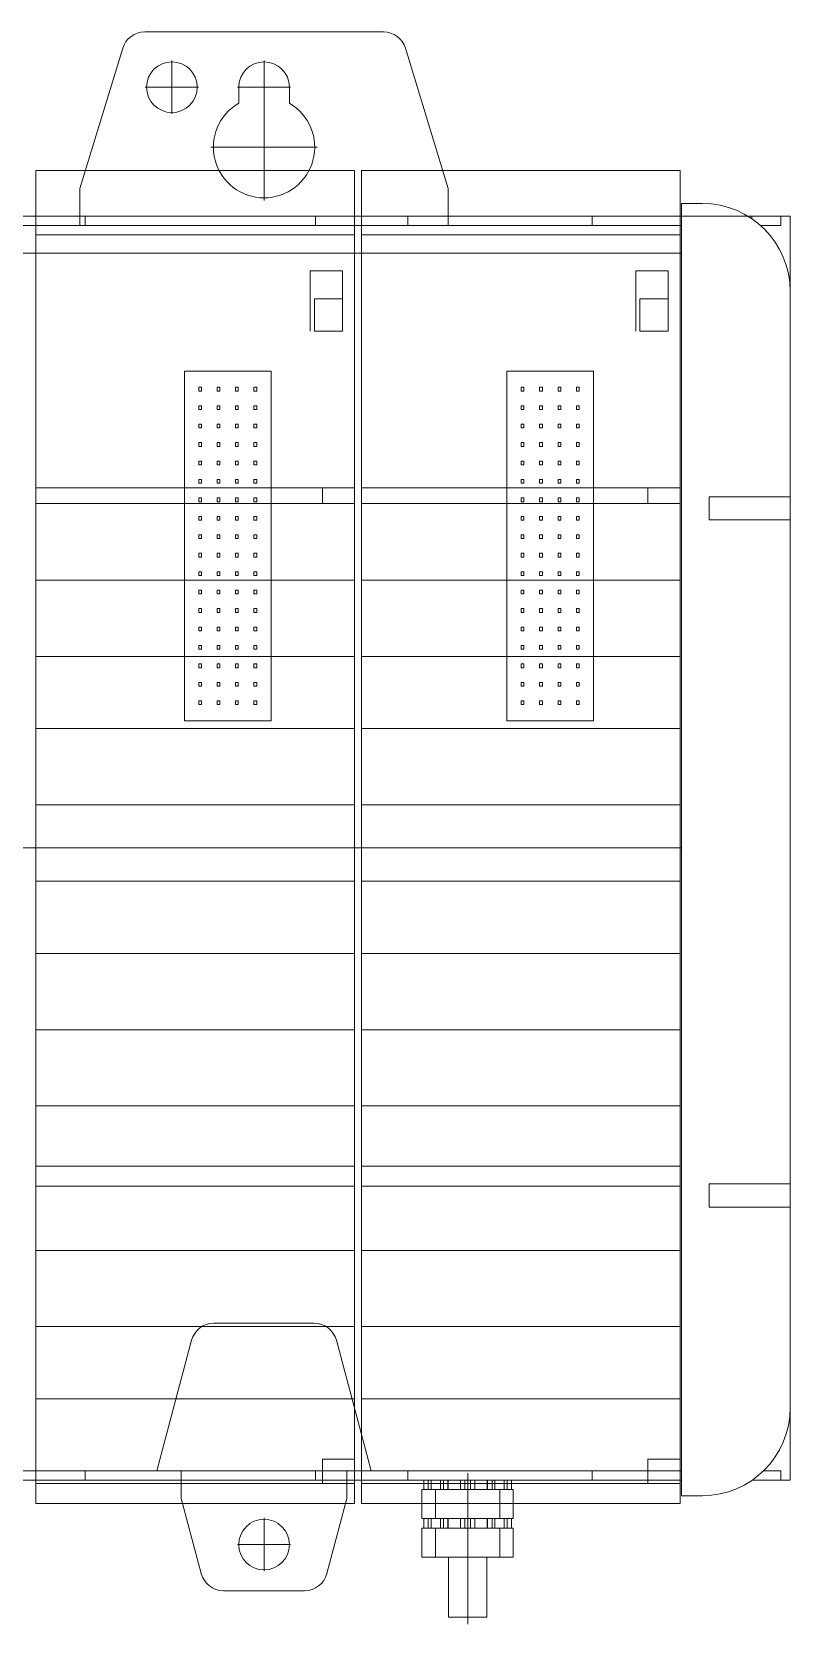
# Model space of a CAD drawing. Header units: millimetres. Extents: x 0 to 3780, y 0 to 2673.
# Drawn here: x 783.6 to 865.9, y 455 to 627.6 of the extents above; entities that cross this region are included whole.
import ezdxf

# ---------------------------------------------------------------- set-up
doc = ezdxf.new("R2010")
doc.units = ezdxf.units.MM
for name, color, linetype, lineweight in [('AM_0', 7, 'Continuous', 5), ('AM_4', 3, 'Continuous', 5), ('AM_7', 7, 'Continuous', 5), ('AM_9', 6, 'Continuous', 5)]:
    doc.layers.add(name, color=color, linetype=linetype, lineweight=lineweight)

msp = doc.modelspace()

# ---------------------------------------------------------------- linework, layer by layer
at = {"lineweight": 0}
for p, q in [((818.67, 612.55), (784.07, 612.55)), ((854, 612.55), (819.4, 612.55)), ((784.07, 605.58), (818.67, 605.58)), ((819.4, 605.58), (854, 605.58)), ((813.86, 595.13), (813.86, 601.67)), ((817.36, 601.67), (813.86, 601.67)), ((817.36, 598.63), (817.36, 601.67)), ((849.19, 595.13), (849.19, 601.67)), ((852.69, 601.67), (849.19, 601.67)), ((852.69, 598.63), (852.69, 601.67)), ((814.3, 598.63), (817.36, 598.63)), ((814.3, 598.63), (814.3, 595.13)), ((817.36, 595.13), (817.36, 598.63)), ((849.63, 598.63), (852.69, 598.63)), ((849.63, 598.63), (849.63, 595.13)), ((852.69, 595.13), (852.69, 598.63)), ((814.3, 595.13), (817.36, 595.13)), ((849.63, 595.13), (852.69, 595.13)), ((784.07, 578.16), (818.67, 578.16)), ((815.17, 576.43), (815.17, 578.16)), ((819.4, 578.16), (854, 578.16)), ((850.5, 576.43), (850.5, 578.16)), ((784.07, 576.43), (818.67, 576.43)), ((819.4, 576.43), (854, 576.43)), ((784.07, 568.15), (818.67, 568.15)), ((819.4, 568.15), (854, 568.15)), ((784.07, 559.87), (818.67, 559.87)), ((819.4, 559.87), (854, 559.87)), ((784.07, 552.05), (818.67, 552.05)), ((819.4, 552.05), (854, 552.05)), ((784.07, 543.78), (818.67, 543.78)), ((819.4, 543.78), (854, 543.78)), ((784.07, 535.5), (818.67, 535.5)), ((819.4, 535.5), (854, 535.5)), ((784.07, 527.68), (818.67, 527.68)), ((819.4, 527.68), (854, 527.68)), ((784.07, 519.4), (818.67, 519.4)), ((819.4, 519.4), (854, 519.4)), ((784.07, 511.13), (818.67, 511.13)), ((819.4, 511.13), (854, 511.13)), ((784.07, 504.61), (818.67, 504.61)), ((819.4, 504.61), (854, 504.61)), ((784.07, 502.44), (818.67, 502.44)), ((819.4, 502.44), (854, 502.44)), ((784.07, 495.46), (818.67, 495.46)), ((819.4, 495.46), (854, 495.46)), ((784.07, 487.21), (818.67, 487.21)), ((819.4, 487.21), (854, 487.21)), ((784.07, 479.37), (818.67, 479.37)), ((819.4, 479.37), (854, 479.37)), ((815.17, 470.22), (815.17, 472.83)), ((818.67, 472.83), (815.17, 472.83)), ((850.5, 470.22), (850.5, 472.83)), ((854, 472.83), (850.5, 472.83))]:
    msp.add_line(p, q, dxfattribs=at)
for points in [[(818.67, 470.22), (784.07, 470.22), (784.07, 612.55), (818.67, 612.55)], [(784.07, 612.55), (784.07, 470.22), (818.67, 470.22), (818.67, 612.55)], [(854, 470.22), (819.4, 470.22), (819.4, 612.55), (854, 612.55)], [(819.4, 612.55), (819.4, 470.22), (854, 470.22), (854, 612.55)], [(817.36, 595.13), (817.36, 598.63), (814.3, 598.63), (814.3, 595.13)], [(852.69, 595.13), (852.69, 598.63), (849.63, 598.63), (849.63, 595.13)], [(818.67, 468.05), (818.67, 470.22), (818.67, 468.05), (784.07, 468.05), (784.07, 470.22), (784.07, 468.05)], [(854, 468.05), (854, 470.22), (854, 468.05), (819.4, 468.05), (819.4, 470.22), (819.4, 468.05)]]:
    msp.add_lwpolyline(points, close=True, dxfattribs=at)
at = {"layer": 'AM_0'}
for p, q in [((821.79, 627.58), (795.89, 627.58)), ((793.5, 625.81), (788.84, 610.58)), ((828.84, 610.58), (824.18, 625.81)), ((806.09, 621.58), (806.09, 619.84)), ((811.59, 619.84), (811.59, 621.58)), ((788.84, 610.58), (788.84, 607.58)), ((828.84, 607.58), (828.84, 610.58)), ((856.41, 608.98), (854.14, 608.98)), ((854.14, 608.98), (854.14, 468.88)), ((678.89, 607.58), (854.14, 607.58)), ((678.89, 606.58), (854.14, 606.58)), ((861.38, 607.58), (865.94, 607.58)), ((862.73, 606.58), (864.94, 606.58)), ((864.94, 606.58), (864.94, 607.58)), ((865.94, 470.58), (865.94, 607.58)), ((854.14, 603.57), (678.89, 603.57)), ((800.2, 590.8), (800.2, 552.9)), ((809.6, 590.8), (800.2, 590.8)), ((809.6, 552.9), (809.6, 590.8)), ((835.2, 590.8), (835.2, 552.9)), ((844.6, 590.8), (835.2, 590.8)), ((844.6, 552.9), (844.6, 590.8)), ((801.75, 589.05), (801.75, 588.64)), ((802.05, 589.05), (801.75, 589.05)), ((802.05, 588.64), (802.05, 589.05)), ((803.75, 589.05), (803.75, 588.64)), ((804.05, 589.05), (803.75, 589.05)), ((804.05, 588.64), (804.05, 589.05)), ((805.75, 589.05), (805.75, 588.64)), ((806.05, 589.05), (805.75, 589.05)), ((806.05, 588.64), (806.05, 589.05)), ((807.75, 589.05), (807.75, 588.64)), ((808.05, 589.05), (807.75, 589.05)), ((808.05, 588.64), (808.05, 589.05)), ((836.75, 589.05), (836.75, 588.64)), ((837.05, 589.05), (836.75, 589.05)), ((837.05, 588.64), (837.05, 589.05)), ((838.75, 589.05), (838.75, 588.64)), ((839.05, 589.05), (838.75, 589.05)), ((839.05, 588.64), (839.05, 589.05)), ((840.75, 589.05), (840.75, 588.64)), ((841.05, 589.05), (840.75, 589.05)), ((841.05, 588.64), (841.05, 589.05)), ((842.75, 589.05), (842.75, 588.64)), ((843.05, 589.05), (842.75, 589.05)), ((843.05, 588.64), (843.05, 589.05)), ((801.75, 588.64), (802.05, 588.64)), ((801.75, 587.05), (801.75, 586.64)), ((802.05, 587.05), (801.75, 587.05)), ((802.05, 586.64), (802.05, 587.05)), ((803.75, 588.64), (804.05, 588.64)), ((803.75, 587.05), (803.75, 586.64)), ((804.05, 587.05), (803.75, 587.05)), ((804.05, 586.64), (804.05, 587.05)), ((805.75, 588.64), (806.05, 588.64)), ((805.75, 587.05), (805.75, 586.64)), ((806.05, 587.05), (805.75, 587.05)), ((806.05, 586.64), (806.05, 587.05)), ((807.75, 588.64), (808.05, 588.64)), ((807.75, 587.05), (807.75, 586.64)), ((808.05, 587.05), (807.75, 587.05)), ((808.05, 586.64), (808.05, 587.05)), ((836.75, 588.64), (837.05, 588.64)), ((836.75, 587.05), (836.75, 586.64)), ((837.05, 587.05), (836.75, 587.05)), ((837.05, 586.64), (837.05, 587.05)), ((838.75, 588.64), (839.05, 588.64)), ((838.75, 587.05), (838.75, 586.64)), ((839.05, 587.05), (838.75, 587.05)), ((839.05, 586.64), (839.05, 587.05)), ((840.75, 588.64), (841.05, 588.64)), ((840.75, 587.05), (840.75, 586.64)), ((841.05, 587.05), (840.75, 587.05)), ((841.05, 586.64), (841.05, 587.05)), ((842.75, 588.64), (843.05, 588.64)), ((842.75, 587.05), (842.75, 586.64)), ((843.05, 587.05), (842.75, 587.05)), ((843.05, 586.64), (843.05, 587.05)), ((801.75, 586.64), (802.05, 586.64)), ((803.75, 586.64), (804.05, 586.64)), ((805.75, 586.64), (806.05, 586.64)), ((807.75, 586.64), (808.05, 586.64)), ((836.75, 586.64), (837.05, 586.64)), ((838.75, 586.64), (839.05, 586.64)), ((840.75, 586.64), (841.05, 586.64)), ((842.75, 586.64), (843.05, 586.64)), ((801.75, 585.05), (801.75, 584.64)), ((802.05, 585.05), (801.75, 585.05)), ((801.75, 584.64), (802.05, 584.64)), ((802.05, 584.64), (802.05, 585.05)), ((803.75, 585.05), (803.75, 584.64)), ((804.05, 585.05), (803.75, 585.05)), ((803.75, 584.64), (804.05, 584.64)), ((804.05, 584.64), (804.05, 585.05)), ((805.75, 585.05), (805.75, 584.64)), ((806.05, 585.05), (805.75, 585.05)), ((805.75, 584.64), (806.05, 584.64)), ((806.05, 584.64), (806.05, 585.05)), ((807.75, 585.05), (807.75, 584.64)), ((808.05, 585.05), (807.75, 585.05)), ((807.75, 584.64), (808.05, 584.64)), ((808.05, 584.64), (808.05, 585.05)), ((837.05, 585.05), (836.75, 585.05)), ((836.75, 585.05), (836.75, 584.64)), ((836.75, 584.64), (837.05, 584.64)), ((837.05, 584.64), (837.05, 585.05)), ((838.75, 585.05), (838.75, 584.64)), ((839.05, 585.05), (838.75, 585.05)), ((838.75, 584.64), (839.05, 584.64)), ((839.05, 584.64), (839.05, 585.05)), ((840.75, 585.05), (840.75, 584.64)), ((841.05, 585.05), (840.75, 585.05)), ((840.75, 584.64), (841.05, 584.64)), ((841.05, 584.64), (841.05, 585.05)), ((842.75, 585.05), (842.75, 584.64)), ((843.05, 585.05), (842.75, 585.05)), ((842.75, 584.64), (843.05, 584.64)), ((843.05, 584.64), (843.05, 585.05)), ((801.75, 583.05), (801.75, 582.64)), ((802.05, 583.05), (801.75, 583.05)), ((801.75, 582.64), (802.05, 582.64)), ((802.05, 582.64), (802.05, 583.05)), ((803.75, 583.05), (803.75, 582.64)), ((804.05, 583.05), (803.75, 583.05)), ((803.75, 582.64), (804.05, 582.64)), ((804.05, 582.64), (804.05, 583.05)), ((805.75, 583.05), (805.75, 582.64)), ((806.05, 583.05), (805.75, 583.05)), ((805.75, 582.64), (806.05, 582.64)), ((806.05, 582.64), (806.05, 583.05)), ((807.75, 583.05), (807.75, 582.64)), ((808.05, 583.05), (807.75, 583.05)), ((807.75, 582.64), (808.05, 582.64)), ((808.05, 582.64), (808.05, 583.05)), ((836.75, 583.05), (836.75, 582.64)), ((837.05, 583.05), (836.75, 583.05)), ((836.75, 582.64), (837.05, 582.64)), ((837.05, 582.64), (837.05, 583.05)), ((838.75, 583.05), (838.75, 582.64)), ((839.05, 583.05), (838.75, 583.05)), ((838.75, 582.64), (839.05, 582.64)), ((839.05, 582.64), (839.05, 583.05)), ((840.75, 583.05), (840.75, 582.64)), ((841.05, 583.05), (840.75, 583.05)), ((840.75, 582.64), (841.05, 582.64)), ((841.05, 582.64), (841.05, 583.05)), ((842.75, 583.05), (842.75, 582.64)), ((843.05, 583.05), (842.75, 583.05)), ((842.75, 582.64), (843.05, 582.64)), ((843.05, 582.64), (843.05, 583.05)), ((801.75, 581.05), (801.75, 580.64)), ((802.05, 581.05), (801.75, 581.05)), ((801.75, 580.64), (802.05, 580.64)), ((802.05, 580.64), (802.05, 581.05)), ((803.75, 581.05), (803.75, 580.64)), ((804.05, 581.05), (803.75, 581.05)), ((803.75, 580.64), (804.05, 580.64)), ((804.05, 580.64), (804.05, 581.05)), ((805.75, 581.05), (805.75, 580.64)), ((806.05, 581.05), (805.75, 581.05)), ((805.75, 580.64), (806.05, 580.64)), ((806.05, 580.64), (806.05, 581.05)), ((807.75, 581.05), (807.75, 580.64)), ((808.05, 581.05), (807.75, 581.05)), ((807.75, 580.64), (808.05, 580.64)), ((808.05, 580.64), (808.05, 581.05)), ((836.75, 581.05), (836.75, 580.64)), ((837.05, 581.05), (836.75, 581.05)), ((836.75, 580.64), (837.05, 580.64)), ((837.05, 580.64), (837.05, 581.05)), ((838.75, 581.05), (838.75, 580.64)), ((839.05, 581.05), (838.75, 581.05)), ((838.75, 580.64), (839.05, 580.64)), ((839.05, 580.64), (839.05, 581.05)), ((840.75, 581.05), (840.75, 580.64)), ((841.05, 581.05), (840.75, 581.05)), ((840.75, 580.64), (841.05, 580.64)), ((841.05, 580.64), (841.05, 581.05)), ((842.75, 581.05), (842.75, 580.64)), ((843.05, 581.05), (842.75, 581.05)), ((842.75, 580.64), (843.05, 580.64)), ((843.05, 580.64), (843.05, 581.05)), ((801.75, 579.05), (801.75, 578.64)), ((802.05, 579.05), (801.75, 579.05)), ((801.75, 578.64), (802.05, 578.64)), ((802.05, 578.64), (802.05, 579.05)), ((803.75, 579.05), (803.75, 578.64)), ((804.05, 579.05), (803.75, 579.05)), ((803.75, 578.64), (804.05, 578.64)), ((804.05, 578.64), (804.05, 579.05)), ((805.75, 579.05), (805.75, 578.64)), ((806.05, 579.05), (805.75, 579.05)), ((805.75, 578.64), (806.05, 578.64)), ((806.05, 578.64), (806.05, 579.05)), ((807.75, 579.05), (807.75, 578.64)), ((808.05, 579.05), (807.75, 579.05)), ((807.75, 578.64), (808.05, 578.64)), ((808.05, 578.64), (808.05, 579.05)), ((836.75, 579.05), (836.75, 578.64)), ((837.05, 579.05), (836.75, 579.05)), ((836.75, 578.64), (837.05, 578.64)), ((837.05, 578.64), (837.05, 579.05)), ((838.75, 579.05), (838.75, 578.64)), ((839.05, 579.05), (838.75, 579.05)), ((838.75, 578.64), (839.05, 578.64)), ((839.05, 578.64), (839.05, 579.05)), ((840.75, 579.05), (840.75, 578.64)), ((841.05, 579.05), (840.75, 579.05)), ((840.75, 578.64), (841.05, 578.64)), ((841.05, 578.64), (841.05, 579.05)), ((842.75, 579.05), (842.75, 578.64)), ((843.05, 579.05), (842.75, 579.05)), ((842.75, 578.64), (843.05, 578.64)), ((843.05, 578.64), (843.05, 579.05)), ((801.75, 577.05), (801.75, 576.64)), ((802.05, 577.05), (801.75, 577.05)), ((801.75, 576.64), (802.05, 576.64)), ((802.05, 576.64), (802.05, 577.05)), ((803.75, 577.05), (803.75, 576.64)), ((804.05, 577.05), (803.75, 577.05)), ((803.75, 576.64), (804.05, 576.64)), ((804.05, 576.64), (804.05, 577.05)), ((805.75, 577.05), (805.75, 576.64)), ((806.05, 577.05), (805.75, 577.05)), ((805.75, 576.64), (806.05, 576.64)), ((806.05, 576.64), (806.05, 577.05)), ((807.75, 577.05), (807.75, 576.64)), ((808.05, 577.05), (807.75, 577.05)), ((807.75, 576.64), (808.05, 576.64)), ((808.05, 576.64), (808.05, 577.05)), ((836.75, 577.05), (836.75, 576.64)), ((837.05, 577.05), (836.75, 577.05)), ((836.75, 576.64), (837.05, 576.64)), ((837.05, 576.64), (837.05, 577.05)), ((838.75, 577.05), (838.75, 576.64)), ((839.05, 577.05), (838.75, 577.05)), ((838.75, 576.64), (839.05, 576.64)), ((839.05, 576.64), (839.05, 577.05)), ((840.75, 577.05), (840.75, 576.64)), ((841.05, 577.05), (840.75, 577.05)), ((840.75, 576.64), (841.05, 576.64)), ((841.05, 576.64), (841.05, 577.05)), ((842.75, 577.05), (842.75, 576.64)), ((843.05, 577.05), (842.75, 577.05)), ((842.75, 576.64), (843.05, 576.64)), ((843.05, 576.64), (843.05, 577.05)), ((857.14, 574.68), (857.14, 577.18)), ((865.94, 577.18), (857.14, 577.18)), ((801.75, 575.05), (801.75, 574.64)), ((802.05, 575.05), (801.75, 575.05)), ((802.05, 574.64), (802.05, 575.05)), ((803.75, 575.05), (803.75, 574.64)), ((804.05, 575.05), (803.75, 575.05)), ((804.05, 574.64), (804.05, 575.05)), ((805.75, 575.05), (805.75, 574.64)), ((806.05, 575.05), (805.75, 575.05)), ((806.05, 574.64), (806.05, 575.05)), ((807.75, 575.05), (807.75, 574.64)), ((808.05, 575.05), (807.75, 575.05)), ((808.05, 574.64), (808.05, 575.05)), ((836.75, 575.05), (836.75, 574.64)), ((837.05, 575.05), (836.75, 575.05)), ((837.05, 574.64), (837.05, 575.05)), ((839.05, 575.05), (838.75, 575.05)), ((838.75, 575.05), (838.75, 574.64)), ((839.05, 574.64), (839.05, 575.05)), ((840.75, 575.05), (840.75, 574.64)), ((841.05, 575.05), (840.75, 575.05)), ((841.05, 574.64), (841.05, 575.05)), ((842.75, 575.05), (842.75, 574.64)), ((843.05, 575.05), (842.75, 575.05)), ((843.05, 574.64), (843.05, 575.05)), ((801.75, 574.64), (802.05, 574.64)), ((803.75, 574.64), (804.05, 574.64)), ((805.75, 574.64), (806.05, 574.64)), ((807.75, 574.64), (808.05, 574.64)), ((836.75, 574.64), (837.05, 574.64)), ((838.75, 574.64), (839.05, 574.64)), ((840.75, 574.64), (841.05, 574.64)), ((842.75, 574.64), (843.05, 574.64)), ((865.94, 574.68), (857.14, 574.68)), ((801.75, 573.05), (801.75, 572.64)), ((802.05, 573.05), (801.75, 573.05)), ((801.75, 572.64), (802.05, 572.64)), ((802.05, 572.64), (802.05, 573.05)), ((803.75, 573.05), (803.75, 572.64)), ((804.05, 573.05), (803.75, 573.05)), ((803.75, 572.64), (804.05, 572.64)), ((804.05, 572.64), (804.05, 573.05)), ((805.75, 573.05), (805.75, 572.64)), ((806.05, 573.05), (805.75, 573.05)), ((805.75, 572.64), (806.05, 572.64)), ((806.05, 572.64), (806.05, 573.05)), ((807.75, 573.05), (807.75, 572.64)), ((808.05, 573.05), (807.75, 573.05)), ((807.75, 572.64), (808.05, 572.64)), ((808.05, 572.64), (808.05, 573.05)), ((836.75, 573.05), (836.75, 572.64)), ((837.05, 573.05), (836.75, 573.05)), ((836.75, 572.64), (837.05, 572.64)), ((837.05, 572.64), (837.05, 573.05)), ((838.75, 573.05), (838.75, 572.64)), ((839.05, 573.05), (838.75, 573.05)), ((838.75, 572.64), (839.05, 572.64)), ((839.05, 572.64), (839.05, 573.05)), ((840.75, 573.05), (840.75, 572.64)), ((841.05, 573.05), (840.75, 573.05)), ((840.75, 572.64), (841.05, 572.64)), ((841.05, 572.64), (841.05, 573.05)), ((842.75, 573.05), (842.75, 572.64)), ((843.05, 573.05), (842.75, 573.05)), ((842.75, 572.64), (843.05, 572.64)), ((843.05, 572.64), (843.05, 573.05)), ((801.75, 571.05), (801.75, 570.64)), ((802.05, 571.05), (801.75, 571.05)), ((801.75, 570.64), (802.05, 570.64)), ((802.05, 570.64), (802.05, 571.05)), ((803.75, 571.05), (803.75, 570.64)), ((804.05, 571.05), (803.75, 571.05)), ((803.75, 570.64), (804.05, 570.64)), ((804.05, 570.64), (804.05, 571.05)), ((805.75, 571.05), (805.75, 570.64)), ((806.05, 571.05), (805.75, 571.05)), ((805.75, 570.64), (806.05, 570.64)), ((806.05, 570.64), (806.05, 571.05)), ((807.75, 571.05), (807.75, 570.64)), ((808.05, 571.05), (807.75, 571.05)), ((807.75, 570.64), (808.05, 570.64)), ((808.05, 570.64), (808.05, 571.05)), ((836.75, 571.05), (836.75, 570.64)), ((837.05, 571.05), (836.75, 571.05)), ((836.75, 570.64), (837.05, 570.64)), ((837.05, 570.64), (837.05, 571.05)), ((838.75, 571.05), (838.75, 570.64)), ((839.05, 571.05), (838.75, 571.05)), ((838.75, 570.64), (839.05, 570.64)), ((839.05, 570.64), (839.05, 571.05)), ((840.75, 571.05), (840.75, 570.64)), ((841.05, 571.05), (840.75, 571.05)), ((840.75, 570.64), (841.05, 570.64)), ((841.05, 570.64), (841.05, 571.05)), ((842.75, 571.05), (842.75, 570.64)), ((843.05, 571.05), (842.75, 571.05)), ((842.75, 570.64), (843.05, 570.64)), ((843.05, 570.64), (843.05, 571.05)), ((801.75, 569.05), (801.75, 568.64)), ((802.05, 569.05), (801.75, 569.05)), ((801.75, 568.64), (802.05, 568.64)), ((802.05, 568.64), (802.05, 569.05)), ((803.75, 569.05), (803.75, 568.64)), ((804.05, 569.05), (803.75, 569.05)), ((803.75, 568.64), (804.05, 568.64)), ((804.05, 568.64), (804.05, 569.05)), ((805.75, 569.05), (805.75, 568.64)), ((806.05, 569.05), (805.75, 569.05)), ((805.75, 568.64), (806.05, 568.64)), ((806.05, 568.64), (806.05, 569.05)), ((807.75, 569.05), (807.75, 568.64)), ((808.05, 569.05), (807.75, 569.05)), ((807.75, 568.64), (808.05, 568.64)), ((808.05, 568.64), (808.05, 569.05)), ((836.75, 569.05), (836.75, 568.64)), ((837.05, 569.05), (836.75, 569.05)), ((836.75, 568.64), (837.05, 568.64)), ((837.05, 568.64), (837.05, 569.05)), ((838.75, 569.05), (838.75, 568.64)), ((839.05, 569.05), (838.75, 569.05)), ((838.75, 568.64), (839.05, 568.64)), ((839.05, 568.64), (839.05, 569.05)), ((840.75, 569.05), (840.75, 568.64)), ((841.05, 569.05), (840.75, 569.05)), ((840.75, 568.64), (841.05, 568.64)), ((841.05, 568.64), (841.05, 569.05)), ((843.05, 569.05), (842.75, 569.05)), ((842.75, 569.05), (842.75, 568.64)), ((842.75, 568.64), (843.05, 568.64)), ((843.05, 568.64), (843.05, 569.05)), ((801.75, 567.05), (801.75, 566.64)), ((802.05, 567.05), (801.75, 567.05)), ((801.75, 566.64), (802.05, 566.64)), ((802.05, 566.64), (802.05, 567.05)), ((803.75, 567.05), (803.75, 566.64)), ((804.05, 567.05), (803.75, 567.05)), ((803.75, 566.64), (804.05, 566.64)), ((804.05, 566.64), (804.05, 567.05)), ((805.75, 567.05), (805.75, 566.64)), ((806.05, 567.05), (805.75, 567.05)), ((805.75, 566.64), (806.05, 566.64)), ((806.05, 566.64), (806.05, 567.05)), ((807.75, 567.05), (807.75, 566.64)), ((808.05, 567.05), (807.75, 567.05)), ((807.75, 566.64), (808.05, 566.64)), ((808.05, 566.64), (808.05, 567.05)), ((836.75, 567.05), (836.75, 566.64)), ((837.05, 567.05), (836.75, 567.05)), ((836.75, 566.64), (837.05, 566.64)), ((837.05, 566.64), (837.05, 567.05)), ((838.75, 567.05), (838.75, 566.64)), ((839.05, 567.05), (838.75, 567.05)), ((838.75, 566.64), (839.05, 566.64)), ((839.05, 566.64), (839.05, 567.05)), ((840.75, 567.05), (840.75, 566.64)), ((841.05, 567.05), (840.75, 567.05)), ((840.75, 566.64), (841.05, 566.64)), ((841.05, 566.64), (841.05, 567.05)), ((843.05, 567.05), (842.75, 567.05)), ((842.75, 567.05), (842.75, 566.64)), ((842.75, 566.64), (843.05, 566.64)), ((843.05, 566.64), (843.05, 567.05)), ((801.75, 565.05), (801.75, 564.64)), ((802.05, 565.05), (801.75, 565.05)), ((801.75, 564.64), (802.05, 564.64)), ((802.05, 564.64), (802.05, 565.05)), ((803.75, 565.05), (803.75, 564.64)), ((804.05, 565.05), (803.75, 565.05)), ((803.75, 564.64), (804.05, 564.64)), ((804.05, 564.64), (804.05, 565.05)), ((805.75, 565.05), (805.75, 564.64)), ((806.05, 565.05), (805.75, 565.05)), ((805.75, 564.64), (806.05, 564.64)), ((806.05, 564.64), (806.05, 565.05)), ((807.75, 565.05), (807.75, 564.64)), ((808.05, 565.05), (807.75, 565.05)), ((807.75, 564.64), (808.05, 564.64)), ((808.05, 564.64), (808.05, 565.05)), ((836.75, 565.05), (836.75, 564.64)), ((837.05, 565.05), (836.75, 565.05)), ((836.75, 564.64), (837.05, 564.64)), ((837.05, 564.64), (837.05, 565.05)), ((838.75, 565.05), (838.75, 564.64)), ((839.05, 565.05), (838.75, 565.05)), ((838.75, 564.64), (839.05, 564.64)), ((839.05, 564.64), (839.05, 565.05)), ((840.75, 565.05), (840.75, 564.64)), ((841.05, 565.05), (840.75, 565.05)), ((840.75, 564.64), (841.05, 564.64)), ((841.05, 564.64), (841.05, 565.05)), ((843.05, 565.05), (842.75, 565.05)), ((842.75, 565.05), (842.75, 564.64)), ((842.75, 564.64), (843.05, 564.64)), ((843.05, 564.64), (843.05, 565.05)), ((801.75, 563.05), (801.75, 562.64)), ((802.05, 563.05), (801.75, 563.05)), ((802.05, 562.64), (802.05, 563.05)), ((803.75, 563.05), (803.75, 562.64)), ((804.05, 563.05), (803.75, 563.05)), ((804.05, 562.64), (804.05, 563.05)), ((805.75, 563.05), (805.75, 562.64)), ((806.05, 563.05), (805.75, 563.05)), ((806.05, 562.64), (806.05, 563.05)), ((807.75, 563.05), (807.75, 562.64)), ((808.05, 563.05), (807.75, 563.05)), ((808.05, 562.64), (808.05, 563.05)), ((836.75, 563.05), (836.75, 562.64)), ((837.05, 563.05), (836.75, 563.05)), ((837.05, 562.64), (837.05, 563.05)), ((838.75, 563.05), (838.75, 562.64)), ((839.05, 563.05), (838.75, 563.05)), ((839.05, 562.64), (839.05, 563.05)), ((840.75, 563.05), (840.75, 562.64)), ((841.05, 563.05), (840.75, 563.05)), ((841.05, 562.64), (841.05, 563.05)), ((842.75, 563.05), (842.75, 562.64)), ((843.05, 563.05), (842.75, 563.05)), ((843.05, 562.64), (843.05, 563.05)), ((801.75, 562.64), (802.05, 562.64)), ((801.75, 561.05), (801.75, 560.64)), ((802.05, 561.05), (801.75, 561.05)), ((802.05, 560.64), (802.05, 561.05)), ((803.75, 562.64), (804.05, 562.64)), ((803.75, 561.05), (803.75, 560.64)), ((804.05, 561.05), (803.75, 561.05)), ((804.05, 560.64), (804.05, 561.05)), ((805.75, 562.64), (806.05, 562.64)), ((805.75, 561.05), (805.75, 560.64)), ((806.05, 561.05), (805.75, 561.05)), ((806.05, 560.64), (806.05, 561.05)), ((807.75, 562.64), (808.05, 562.64)), ((807.75, 561.05), (807.75, 560.64)), ((808.05, 561.05), (807.75, 561.05)), ((808.05, 560.64), (808.05, 561.05)), ((836.75, 562.64), (837.05, 562.64)), ((836.75, 561.05), (836.75, 560.64)), ((837.05, 561.05), (836.75, 561.05)), ((837.05, 560.64), (837.05, 561.05)), ((838.75, 562.64), (839.05, 562.64)), ((838.75, 561.05), (838.75, 560.64)), ((839.05, 561.05), (838.75, 561.05)), ((839.05, 560.64), (839.05, 561.05)), ((840.75, 562.64), (841.05, 562.64)), ((840.75, 561.05), (840.75, 560.64)), ((841.05, 561.05), (840.75, 561.05)), ((841.05, 560.64), (841.05, 561.05)), ((842.75, 562.64), (843.05, 562.64)), ((843.05, 561.05), (842.75, 561.05)), ((842.75, 561.05), (842.75, 560.64)), ((843.05, 560.64), (843.05, 561.05)), ((801.75, 560.64), (802.05, 560.64)), ((803.75, 560.64), (804.05, 560.64)), ((805.75, 560.64), (806.05, 560.64)), ((807.75, 560.64), (808.05, 560.64)), ((836.75, 560.64), (837.05, 560.64)), ((838.75, 560.64), (839.05, 560.64)), ((840.75, 560.64), (841.05, 560.64)), ((842.75, 560.64), (843.05, 560.64)), ((801.75, 559.05), (801.75, 558.64)), ((802.05, 559.05), (801.75, 559.05)), ((801.75, 558.64), (802.05, 558.64)), ((802.05, 558.64), (802.05, 559.05)), ((803.75, 559.05), (803.75, 558.64)), ((804.05, 559.05), (803.75, 559.05)), ((803.75, 558.64), (804.05, 558.64)), ((804.05, 558.64), (804.05, 559.05)), ((806.05, 559.05), (805.75, 559.05)), ((805.75, 559.05), (805.75, 558.64)), ((805.75, 558.64), (806.05, 558.64)), ((806.05, 558.64), (806.05, 559.05)), ((807.75, 559.05), (807.75, 558.64)), ((808.05, 559.05), (807.75, 559.05)), ((807.75, 558.64), (808.05, 558.64)), ((808.05, 558.64), (808.05, 559.05)), ((836.75, 559.05), (836.75, 558.64)), ((837.05, 559.05), (836.75, 559.05)), ((836.75, 558.64), (837.05, 558.64)), ((837.05, 558.64), (837.05, 559.05)), ((838.75, 559.05), (838.75, 558.64)), ((839.05, 559.05), (838.75, 559.05)), ((838.75, 558.64), (839.05, 558.64)), ((839.05, 558.64), (839.05, 559.05)), ((841.05, 559.05), (840.75, 559.05)), ((840.75, 559.05), (840.75, 558.64)), ((840.75, 558.64), (841.05, 558.64)), ((841.05, 558.64), (841.05, 559.05)), ((842.75, 559.05), (842.75, 558.64)), ((843.05, 559.05), (842.75, 559.05)), ((842.75, 558.64), (843.05, 558.64)), ((843.05, 558.64), (843.05, 559.05)), ((801.75, 557.05), (801.75, 556.64)), ((802.05, 557.05), (801.75, 557.05)), ((801.75, 556.64), (802.05, 556.64)), ((802.05, 556.64), (802.05, 557.05)), ((803.75, 557.05), (803.75, 556.64)), ((804.05, 557.05), (803.75, 557.05)), ((803.75, 556.64), (804.05, 556.64)), ((804.05, 556.64), (804.05, 557.05)), ((805.75, 557.05), (805.75, 556.64)), ((806.05, 557.05), (805.75, 557.05)), ((805.75, 556.64), (806.05, 556.64)), ((806.05, 556.64), (806.05, 557.05)), ((807.75, 557.05), (807.75, 556.64)), ((808.05, 557.05), (807.75, 557.05)), ((807.75, 556.64), (808.05, 556.64)), ((808.05, 556.64), (808.05, 557.05)), ((836.75, 557.05), (836.75, 556.64)), ((837.05, 557.05), (836.75, 557.05)), ((836.75, 556.64), (837.05, 556.64)), ((837.05, 556.64), (837.05, 557.05)), ((838.75, 557.05), (838.75, 556.64)), ((839.05, 557.05), (838.75, 557.05)), ((838.75, 556.64), (839.05, 556.64)), ((839.05, 556.64), (839.05, 557.05)), ((840.75, 557.05), (840.75, 556.64)), ((841.05, 557.05), (840.75, 557.05)), ((840.75, 556.64), (841.05, 556.64)), ((841.05, 556.64), (841.05, 557.05)), ((842.75, 557.05), (842.75, 556.64)), ((843.05, 557.05), (842.75, 557.05)), ((842.75, 556.64), (843.05, 556.64)), ((843.05, 556.64), (843.05, 557.05)), ((801.75, 555.05), (801.75, 554.64)), ((802.05, 555.05), (801.75, 555.05)), ((801.75, 554.64), (802.05, 554.64)), ((802.05, 554.64), (802.05, 555.05)), ((803.75, 555.05), (803.75, 554.64)), ((804.05, 555.05), (803.75, 555.05)), ((803.75, 554.64), (804.05, 554.64)), ((804.05, 554.64), (804.05, 555.05)), ((805.75, 555.05), (805.75, 554.64)), ((806.05, 555.05), (805.75, 555.05)), ((805.75, 554.64), (806.05, 554.64)), ((806.05, 554.64), (806.05, 555.05)), ((807.75, 555.05), (807.75, 554.64)), ((808.05, 555.05), (807.75, 555.05)), ((807.75, 554.64), (808.05, 554.64)), ((808.05, 554.64), (808.05, 555.05)), ((836.75, 555.05), (836.75, 554.64)), ((837.05, 555.05), (836.75, 555.05)), ((836.75, 554.64), (837.05, 554.64)), ((837.05, 554.64), (837.05, 555.05)), ((838.75, 555.05), (838.75, 554.64)), ((839.05, 555.05), (838.75, 555.05)), ((838.75, 554.64), (839.05, 554.64)), ((839.05, 554.64), (839.05, 555.05)), ((840.75, 555.05), (840.75, 554.64)), ((841.05, 555.05), (840.75, 555.05)), ((840.75, 554.64), (841.05, 554.64)), ((841.05, 554.64), (841.05, 555.05)), ((842.75, 555.05), (842.75, 554.64)), ((843.05, 555.05), (842.75, 555.05)), ((842.75, 554.64), (843.05, 554.64)), ((843.05, 554.64), (843.05, 555.05)), ((800.2, 552.9), (809.6, 552.9)), ((835.2, 552.9), (844.6, 552.9)), ((678.89, 539.1), (854.14, 539.1)), ((857.14, 500.18), (857.14, 502.68)), ((865.94, 502.68), (857.14, 502.68)), ((865.94, 500.18), (857.14, 500.18)), ((803.39, 487.58), (814.28, 487.58)), ((797.19, 471.58), (800.98, 485.73)), ((816.69, 485.73), (820.48, 471.58)), ((678.89, 471.58), (854.14, 471.58)), ((863.06, 471.58), (864.94, 471.58)), ((864.94, 471.58), (864.94, 470.58)), ((678.89, 470.58), (854.14, 470.58)), ((799.84, 470.58), (799.84, 468.58)), ((817.84, 468.58), (817.84, 470.58)), ((825.98, 469.54), (825.98, 466.4)), ((825.98, 469.54), (835.89, 469.54)), ((826.17, 470.58), (826.17, 469.54)), ((826.18, 469.54), (826.18, 470.58)), ((826.67, 469.54), (826.67, 470.58)), ((826.97, 469.54), (826.97, 470.58)), ((827.44, 469.54), (827.44, 466.4)), ((828.3, 469.54), (828.3, 470.58)), ((828.82, 469.54), (828.82, 470.58)), ((830.15, 469.54), (830.15, 470.58)), ((830.64, 469.54), (830.64, 470.58)), ((830.94, 469.54), (830.94, 466.4)), ((831.24, 469.54), (831.24, 470.58)), ((831.73, 469.54), (831.73, 470.58)), ((833.06, 469.54), (833.06, 470.58)), ((833.58, 469.54), (833.58, 470.58)), ((834.44, 469.54), (834.44, 466.4)), ((834.91, 469.54), (834.91, 470.58)), ((835.21, 469.54), (835.21, 470.58)), ((835.7, 469.54), (835.7, 470.58)), ((835.71, 469.54), (835.71, 470.58)), ((835.89, 469.54), (835.89, 466.4)), ((861.84, 470.58), (865.94, 470.58)), ((799.84, 468.58), (802.02, 460.43)), ((815.66, 460.43), (817.84, 468.58)), ((854.14, 468.88), (856.41, 468.88)), ((835.89, 466.4), (825.98, 466.4)), ((826.17, 466.4), (826.17, 465.36)), ((826.18, 465.36), (826.18, 466.4)), ((826.67, 465.36), (826.67, 466.4)), ((826.97, 465.36), (826.97, 466.4)), ((828.3, 465.36), (828.3, 466.4)), ((828.82, 465.36), (828.82, 466.4)), ((830.15, 465.36), (830.15, 466.4)), ((830.64, 465.36), (830.64, 466.4)), ((831.24, 465.36), (831.24, 466.4)), ((831.73, 465.36), (831.73, 466.4)), ((833.06, 465.36), (833.06, 466.4)), ((833.58, 465.36), (833.58, 466.4)), ((834.91, 465.36), (834.91, 466.4)), ((835.21, 465.36), (835.21, 466.4)), ((835.7, 465.36), (835.7, 466.4)), ((835.71, 465.36), (835.71, 466.4)), ((825.98, 465.36), (825.98, 462.22)), ((825.98, 465.36), (835.89, 465.36)), ((827.44, 465.36), (827.44, 462.22)), ((830.94, 465.36), (830.94, 462.22)), ((834.44, 465.36), (834.44, 462.22)), ((835.89, 465.36), (835.89, 462.22)), ((825.98, 462.22), (835.89, 462.22)), ((828.85, 462.22), (828.85, 455.7)), ((833.02, 455.7), (833.02, 462.22)), ((804.44, 458.58), (813.24, 458.58)), ((828.85, 455.7), (833.02, 455.7))]:
    msp.add_line(p, q, dxfattribs=at)
for centre in [(798.84, 621.58), (808.84, 463.58)]:
    msp.add_circle(centre, 2.75, dxfattribs=at)
for centre, radius, start, end in [((795.89, 625.08), 2.5, 90, 163), ((821.79, 625.08), 2.5, 17, 90), ((808.84, 621.58), 2.75, 0, 180), ((808.84, 615.08), 5.5, 120, 60), ((856.41, 599.45), 9.53, 360, 90), ((803.39, 485.08), 2.5, 90, 165), ((814.28, 485.08), 2.5, 15, 90), ((856.41, 478.41), 9.53, 270, 0), ((804.44, 461.08), 2.5, 195, 270), ((813.24, 461.08), 2.5, 270, 345)]:
    msp.add_arc(centre, radius, start, end, dxfattribs=at)
at = {"layer": 'AM_4'}
msp.add_line((861.76, 607.34), (861.76, 607.58), dxfattribs=at)
at = {"layer": 'AM_7', "ltscale": 1.5}
for p, q in [((798.84, 618.69), (798.84, 624.47)), ((808.84, 609.31), (808.84, 624.47)), ((795.95, 621.58), (801.73, 621.58)), ((805.95, 621.58), (811.73, 621.58)), ((803.06, 615.08), (814.61, 615.08)), ((830.94, 471.32), (830.94, 454.96)), ((808.84, 460.69), (808.84, 466.47)), ((805.95, 463.58), (811.73, 463.58))]:
    msp.add_line(p, q, dxfattribs=at)
at = {"layer": 'AM_9', "ltscale": 2}
for p, q in [((788.84, 607.58), (788.84, 606.58)), ((789.44, 606.58), (789.44, 607.58)), ((814.44, 606.58), (814.44, 607.58)), ((824.44, 606.58), (824.44, 607.58)), ((828.84, 606.58), (828.84, 607.58)), ((844.44, 606.58), (844.44, 607.58)), ((861.38, 607.58), (854.14, 607.58)), ((789.44, 471.58), (789.44, 470.58)), ((799.84, 471.58), (799.84, 470.58)), ((814.44, 471.58), (814.44, 470.58)), ((817.84, 470.58), (817.84, 471.58)), ((824.44, 471.58), (824.44, 470.58)), ((844.44, 471.58), (844.44, 470.58)), ((827.99, 469.54), (827.99, 470.58)), ((828.78, 469.54), (828.78, 470.58)), ((833.09, 469.54), (833.09, 470.58)), ((833.88, 469.54), (833.88, 470.58)), ((827.99, 465.36), (827.99, 466.4)), ((828.78, 465.36), (828.78, 466.4)), ((833.09, 465.36), (833.09, 466.4)), ((833.88, 465.36), (833.88, 466.4))]:
    msp.add_line(p, q, dxfattribs=at)

doc.saveas('drawing.dxf')
